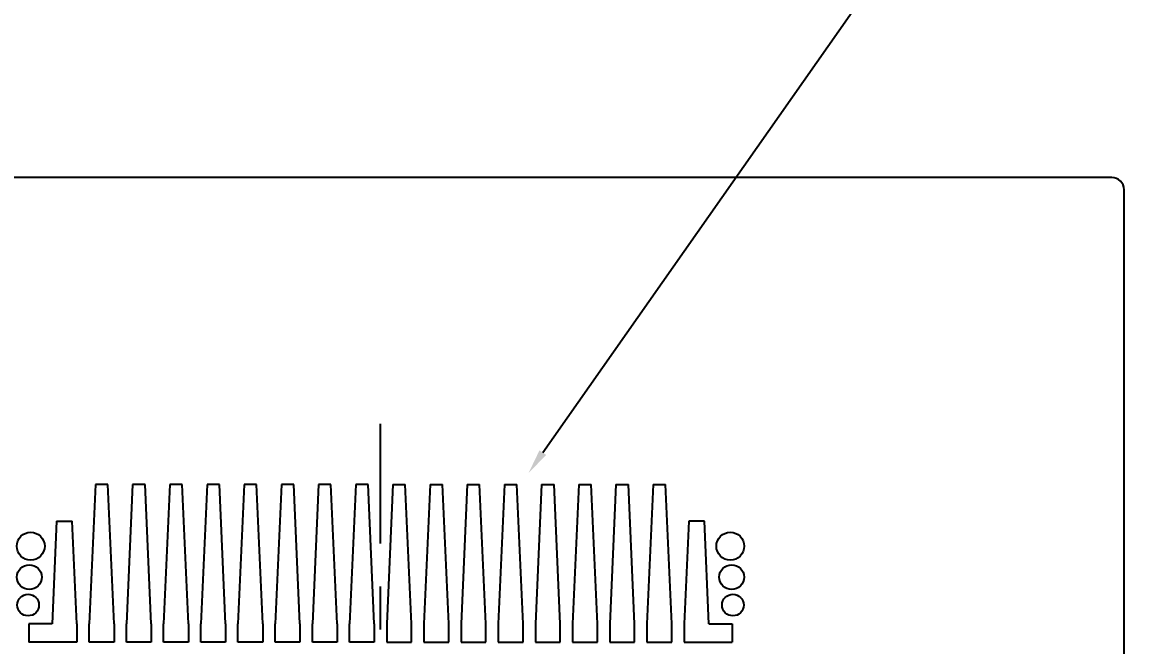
# Model space of a CAD drawing. Header units: millimetres. Extents: x 2092 to 3657, y 94 to 1201.
# Drawn here: x 2567.9 to 2750.1, y 879.5 to 980 of the extents above; entities that cross this region are included whole.
import ezdxf
from ezdxf import colors
from ezdxf.entities.mleader import LeaderData, LeaderLine
from ezdxf.math import Vec2, Vec3

# ---------------------------------------------------------------- set-up
doc = ezdxf.new("R2010")
doc.units = ezdxf.units.MM
doc.header["$LTSCALE"] = 92.4
doc.linetypes.add('CENTER', pattern=[0.6, 0.375, -0.075, 0.075, -0.075])
doc.layers.get('0').update_dxf_attribs({"linetype": 'CONTINUOUS'})
for name, color, linetype in [('2_DXF_CONTINUOUS_LINE', 7, 'CONTINUOUS'), ('WANG_9_DXF_AXIS', 7, 'CONTINUOUS'), ('WANG_9_DXF_CONTINUOUS_LINE', 7, 'CONTINUOUS')]:
    doc.layers.add(name, color=color, linetype=linetype)
doc.styles.get("Standard").update_dxf_attribs({"font": 'simfang1.ttf'})

msp = doc.modelspace()

# ---------------------------------------------------------------- linework, layer by layer
at = {"layer": '2_DXF_CONTINUOUS_LINE', "color": 4, "linetype": 'ByBlock'}
for p, q in [((2579.7022, 905.49), (2578.7022, 882.99)), ((2581.7022, 905.49), (2579.7022, 905.49)), ((2582.7022, 882.99), (2581.7022, 905.49)), ((2585.7022, 905.49), (2584.7022, 882.99)), ((2587.7022, 905.49), (2585.7022, 905.49)), ((2588.7022, 882.99), (2587.7022, 905.49)), ((2591.7022, 905.49), (2590.7022, 882.99)), ((2593.7022, 905.49), (2591.7022, 905.49)), ((2594.7022, 882.99), (2593.7022, 905.49)), ((2597.7022, 905.49), (2596.7022, 882.99)), ((2599.7022, 905.49), (2597.7022, 905.49)), ((2600.7022, 882.99), (2599.7022, 905.49)), ((2603.7022, 905.49), (2602.7022, 882.99)), ((2605.7022, 905.49), (2603.7022, 905.49)), ((2606.7022, 882.99), (2605.7022, 905.49)), ((2609.7022, 905.49), (2608.7022, 882.99)), ((2611.7022, 905.49), (2609.7022, 905.49)), ((2612.7022, 882.99), (2611.7022, 905.49)), ((2615.7022, 905.49), (2614.7022, 882.99)), ((2617.7022, 905.49), (2615.7022, 905.49)), ((2618.7022, 882.99), (2617.7022, 905.49)), ((2621.7022, 905.49), (2620.7022, 882.99)), ((2623.7022, 905.49), (2621.7022, 905.49)), ((2624.7022, 882.99), (2623.7022, 905.49)), ((2627.7022, 905.49), (2626.7022, 882.99)), ((2627.7022, 905.49), (2629.7022, 905.49)), ((2630.7022, 882.99), (2629.7022, 905.49)), ((2633.7022, 905.49), (2632.7022, 882.99)), ((2633.7022, 905.49), (2635.7022, 905.49)), ((2636.7022, 882.99), (2635.7022, 905.49)), ((2639.7022, 905.49), (2638.7022, 882.99)), ((2639.7022, 905.49), (2641.7022, 905.49)), ((2642.7022, 882.99), (2641.7022, 905.49)), ((2645.7022, 905.49), (2644.7022, 882.99)), ((2645.7022, 905.49), (2647.7022, 905.49)), ((2648.7022, 882.99), (2647.7022, 905.49)), ((2651.7022, 905.49), (2650.7022, 882.99)), ((2651.7022, 905.49), (2653.7022, 905.49)), ((2654.7022, 882.99), (2653.7022, 905.49)), ((2657.7022, 905.49), (2656.7022, 882.99)), ((2657.7022, 905.49), (2659.7022, 905.49)), ((2660.7022, 882.99), (2659.7022, 905.49)), ((2663.7022, 905.49), (2662.7022, 882.99)), ((2663.7022, 905.49), (2665.7022, 905.49)), ((2666.7022, 882.99), (2665.7022, 905.49)), ((2669.7022, 905.49), (2668.7022, 882.99)), ((2669.7022, 905.49), (2671.7022, 905.49)), ((2672.7022, 882.99), (2671.7022, 905.49)), ((2573.4379, 899.5441), (2572.7022, 882.99)), ((2573.4379, 899.5441), (2575.9664, 899.5441)), ((2576.7022, 882.99), (2575.9664, 899.5441)), ((2675.4379, 899.5441), (2674.7022, 882.99)), ((2677.9664, 899.5441), (2675.4379, 899.5441)), ((2678.7022, 882.99), (2677.9664, 899.5441)), ((2568.9522, 882.99), (2568.9522, 879.99)), ((2572.7022, 882.99), (2568.9522, 882.99)), ((2576.7022, 882.99), (2576.7022, 879.99)), ((2578.7022, 879.99), (2578.7022, 882.99)), ((2582.7022, 882.99), (2582.7022, 879.99)), ((2584.7022, 879.99), (2584.7022, 882.99)), ((2588.7022, 882.99), (2588.7022, 879.99)), ((2590.7022, 879.99), (2590.7022, 882.99)), ((2594.7022, 882.99), (2594.7022, 879.99)), ((2596.7022, 879.99), (2596.7022, 882.99)), ((2600.7022, 882.99), (2600.7022, 879.99)), ((2602.7022, 879.99), (2602.7022, 882.99)), ((2606.7022, 882.99), (2606.7022, 879.99)), ((2608.7022, 879.99), (2608.7022, 882.99)), ((2612.7022, 882.99), (2612.7022, 879.99)), ((2614.7022, 879.99), (2614.7022, 882.99)), ((2618.7022, 882.99), (2618.7022, 879.99)), ((2620.7022, 879.99), (2620.7022, 882.99)), ((2624.7022, 882.99), (2624.7022, 879.99)), ((2626.7022, 882.99), (2626.7022, 879.99)), ((2630.7022, 879.99), (2630.7022, 882.99)), ((2632.7022, 882.99), (2632.7022, 879.99)), ((2636.7022, 879.99), (2636.7022, 882.99)), ((2638.7022, 882.99), (2638.7022, 879.99)), ((2642.7022, 879.99), (2642.7022, 882.99)), ((2644.7022, 882.99), (2644.7022, 879.99)), ((2648.7022, 879.99), (2648.7022, 882.99)), ((2650.7022, 882.99), (2650.7022, 879.99)), ((2654.7022, 879.99), (2654.7022, 882.99)), ((2656.7022, 882.99), (2656.7022, 879.99)), ((2660.7022, 879.99), (2660.7022, 882.99)), ((2662.7022, 882.99), (2662.7022, 879.99)), ((2666.7022, 879.99), (2666.7022, 882.99)), ((2668.7022, 882.99), (2668.7022, 879.99)), ((2672.7022, 879.99), (2672.7022, 882.99)), ((2674.7022, 882.99), (2674.7022, 879.99)), ((2678.7022, 882.99), (2682.4522, 882.99)), ((2682.4522, 882.99), (2682.4522, 879.99)), ((2576.7022, 879.99), (2568.9522, 879.99)), ((2582.7022, 879.99), (2578.7022, 879.99)), ((2588.7022, 879.99), (2584.7022, 879.99)), ((2594.7022, 879.99), (2590.7022, 879.99)), ((2600.7022, 879.99), (2596.7022, 879.99)), ((2606.7022, 879.99), (2602.7022, 879.99)), ((2612.7022, 879.99), (2608.7022, 879.99)), ((2618.7022, 879.99), (2614.7022, 879.99)), ((2624.7022, 879.99), (2620.7022, 879.99)), ((2626.7022, 879.99), (2630.7022, 879.99)), ((2632.7022, 879.99), (2636.7022, 879.99)), ((2638.7022, 879.99), (2642.7022, 879.99)), ((2644.7022, 879.99), (2648.7022, 879.99)), ((2650.7022, 879.99), (2654.7022, 879.99)), ((2656.7022, 879.99), (2660.7022, 879.99)), ((2662.7022, 879.99), (2666.7022, 879.99)), ((2668.7022, 879.99), (2672.7022, 879.99)), ((2674.7022, 879.99), (2682.4522, 879.99))]:
    msp.add_line(p, q, dxfattribs=at)
for centre, radius in [((2569.2548, 895.5124), 2.25), ((2682.1496, 895.5124), 2.25), ((2569.0326, 890.5124), 2), ((2682.3718, 890.5124), 2), ((2568.8326, 886.0124), 1.75), ((2682.5718, 886.0124), 1.75)]:
    msp.add_circle(centre, radius, dxfattribs=at)
at = {"layer": 'WANG_9_DXF_AXIS', "color": 140, "linetype": 'CENTER'}
msp.add_line((2625.7022, 785.04), (2625.7022, 915.2725), dxfattribs=at)
at = {"layer": 'WANG_9_DXF_CONTINUOUS_LINE', "color": 7}
for p, q in [((2743.7022, 955.04), (2507.7022, 955.04)), ((2745.7022, 617.04), (2745.7022, 953.04))]:
    msp.add_line(p, q, dxfattribs=at)
msp.add_arc((2743.7022, 953.04), 2, 0, 90, dxfattribs=at)

# ---------------------------------------------------------------- leaders
at = {"color": 6}
ml = msp.add_multileader_mtext('Standard', dxfattribs=at)
ml.set_content('{\\f宋体|b0|i0|c134|p2;青线为开网状孔}', color=6)
ml.set_leader_properties()
ml.build(insert=Vec2(0, 0))
ml.multileader.update_dxf_attribs({"text_right_attachment_type": 6, "text_top_attachment_type": 0, "text_bottom_attachment_type": 0, "dogleg_length": 0.36})
ctx = ml.context
ctx.base_point, ctx.char_height, ctx.plane_origin = Vec3(2727.0102, 1017.1984), 10, Vec3(2649.6022, 907.34)
ctx.right_attachment = 6
notes = []
notes.append((ctx, [(0, (1, 1, 0), (2726.6502, 1017.1984), (1, 0), 0.36, [(0, [(2649.6022, 907.34)], 256, [])])]))
ctx.mtext.insert, ctx.mtext.flow_direction = Vec3(2729.0102, 1022.9526), 5
for ctx, leaders in notes:
    for number, flags, end, landing, length, lines in leaders:
        leader = LeaderData()
        leader.index, (leader.has_last_leader_line, leader.has_dogleg_vector, leader.attachment_direction) = number, flags
        leader.last_leader_point, leader.dogleg_vector, leader.dogleg_length = Vec3(end), Vec3(landing), length
        for number, points, colour, breaks in lines:
            line = LeaderLine()
            line.index, line.vertices, line.color, line.breaks = number, Vec3.list(points), colors.encode_raw_color(colour), breaks
            leader.lines.append(line)
        ctx.leaders.append(leader)

doc.saveas('drawing.dxf')
